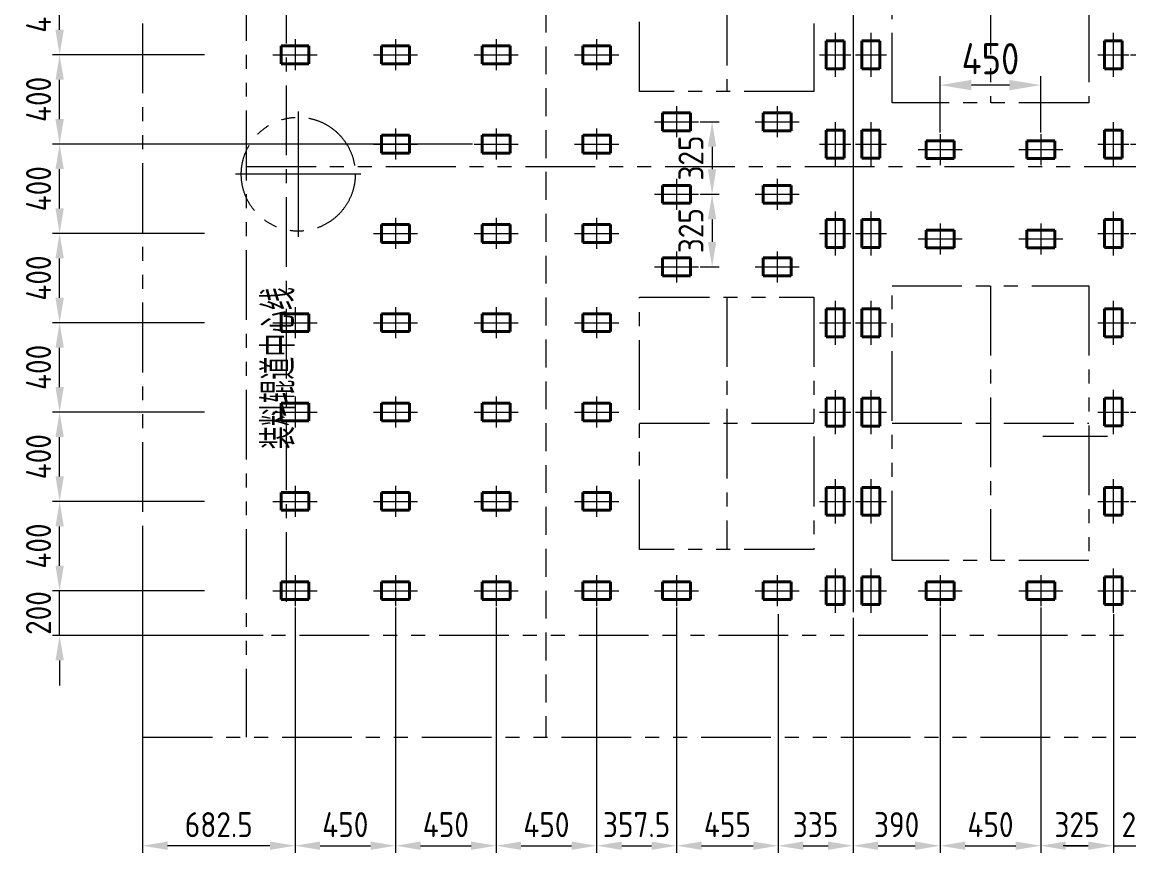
# Model space of a CAD drawing. Header units: millimetres. Extents: x 52110 to 400893, y -153728 to 31997.
# Drawn here: x 200878 to 205832, y -38608 to -34888 of the extents above; entities that cross this region are included whole.
import ezdxf
from ezdxf.enums import TextEntityAlignment as Align

# ---------------------------------------------------------------- set-up
doc = ezdxf.new("R2010")
doc.units = ezdxf.units.MM
doc.header["$LTSCALE"] = 500
for name, pattern in [('CENTER', [2, 1.25, -0.25, 0.25, -0.25]), ('DASHED2', [0.375, 0.25, -0.125]), ('PHANTOM2', [1.25, 0.625, -0.125, 0.125, -0.125, 0.125, -0.125])]:
    doc.linetypes.add(name, pattern=pattern)
for name, color, linetype, lineweight in [('2D', 4, 'PHANTOM2', 20), ('SHI', 7, 'Continuous', 40), ('WEN', 3, 'Continuous', 20), ('XU', 6, 'DASHED2', 20), ('ZHONG', 1, 'CENTER', 20)]:
    doc.layers.add(name, color=color, linetype=linetype, lineweight=lineweight)
doc.styles.add('GB', font='gbenor.shx', dxfattribs={"bigfont": 'gbcbig.shx'})
doc.dimstyles.new('ISO-25$0', dxfattribs={"dimscale": 40, "dimtxt": 3.5, "dimasz": 3.5, "dimexe": 1, "dimexo": 0.2, "dimgap": 1.2, "dimtad": 1, "dimtoh": 1, "dimdec": 1, "dimzin": 9, "dimdsep": 46, "dimtxsty": 'GB', "dimcen": 0, "dimclrd": 3, "dimclre": 3, "dimclrt": 256, "dimadec": 0, "dimazin": 2, "dimtfac": 1, "dimtdec": 1, "dimtix": 1, "dimtmove": 0, "dimatfit": 3, "dimldrblk": 'DOTSMALL', "dimfxl": 0, "dimlwd": -1, "dimlwe": 20, "dimarcsym": 0})

# ---------------------------------------------------------------- blocks, each defined once
blk = doc.blocks.new('A$C211F6658')
at = {"layer": 'SHI'}
for p, q in [((-62.5, 40), (-62.5, -40)), ((62.5, 40), (-62.5, 40)), ((62.5, -40), (62.5, 40)), ((-62.5, -40), (62.5, -40))]:
    blk.add_line(p, q, dxfattribs=at)
at = {"layer": 'ZHONG'}
for p, q in [((0, 69.5), (0, -69.5)), ((-98.7, 0), (98.7, 0))]:
    blk.add_line(p, q, dxfattribs=at)
blk = doc.blocks.new('*D1369')
at = {"layer": 'Defpoints', "color": 0}
for p in [(203906, -35334.3), (203906, -35659.3), (203966.4, -35659.3)]:
    blk.add_point(p, dxfattribs=at)
at = {"layer": 'WEN', "color": 3, "linetype": 'ByBlock', "lineweight": 20}
for p, q in [((203912.4, -35334.3), (203998.4, -35334.3)), ((203912.4, -35659.3), (203998.4, -35659.3))]:
    blk.add_line(p, q, dxfattribs=at)
at = {"layer": 'WEN', "color": 3, "linetype": 'ByBlock'}
blk.add_line((203966.4, -35446.3), (203966.4, -35547.3), dxfattribs=at)
at = {"layer": 'WEN', "color": 3}
for points in [[(203947.8, -35446.3), (203985.1, -35446.3), (203966.4, -35334.3)], [(203947.8, -35547.3), (203985.1, -35547.3), (203966.4, -35659.3)]]:
    blk.add_solid(points, dxfattribs=at)
at = {"layer": 'WEN', "insert": (203872, -35496.8), "char_height": 112, "attachment_point": 5, "rotation": 90, "style": 'GB'}
blk.add_mtext('325', dxfattribs=at)
blk = doc.blocks.new('_DotSmall')
at = {"color": 0, "linetype": 'ByBlock', "const_width": 0.5}
blk.add_lwpolyline([(-0.0625, 0, 1), (0.0625, 0, 1)], format="xyb", close=True, dxfattribs=at)
blk = doc.blocks.new('*D1370')
at = {"layer": 'Defpoints', "color": 0}
for p in [(203906, -35659.3), (203906, -35984.3), (203966.4, -35984.3)]:
    blk.add_point(p, dxfattribs=at)
at = {"layer": 'WEN', "color": 3, "linetype": 'ByBlock', "lineweight": 20}
for p, q in [((203912.4, -35659.3), (203998.4, -35659.3)), ((203912.4, -35984.3), (203998.4, -35984.3))]:
    blk.add_line(p, q, dxfattribs=at)
at = {"layer": 'WEN', "color": 3, "linetype": 'ByBlock'}
blk.add_line((203966.4, -35771.3), (203966.4, -35872.3), dxfattribs=at)
at = {"layer": 'WEN', "color": 3}
for points in [[(203947.8, -35771.3), (203985.1, -35771.3), (203966.4, -35659.3)], [(203947.8, -35872.3), (203985.1, -35872.3), (203966.4, -35984.3)]]:
    blk.add_solid(points, dxfattribs=at)
at = {"layer": 'WEN', "insert": (203872, -35821.8), "char_height": 112, "attachment_point": 5, "rotation": 90, "style": 'GB'}
blk.add_mtext('325', dxfattribs=at)
blk = doc.blocks.new('*D1371')
at = {"layer": 'Defpoints', "color": 0}
for p in [(201046.3, -37434.3), (201701.1, -37434.3), (201963.7, -37634.3)]:
    blk.add_point(p, dxfattribs=at)
at = {"layer": 'WEN', "color": 3, "linetype": 'ByBlock'}
for p, q in [((201046.3, -37322.3), (201046.3, -37210.3)), ((201046.3, -37634.3), (201046.3, -37434.3)), ((201046.3, -37746.3), (201046.3, -37858.3))]:
    blk.add_line(p, q, dxfattribs=at)
at = {"layer": 'WEN', "color": 3, "linetype": 'ByBlock', "lineweight": 20}
for p, q in [((201694.7, -37434.3), (201014.3, -37434.3)), ((201957.3, -37634.3), (201014.3, -37634.3))]:
    blk.add_line(p, q, dxfattribs=at)
at = {"layer": 'WEN', "color": 3}
for points in [[(201027.7, -37322.3), (201065, -37322.3), (201046.3, -37434.3)], [(201027.7, -37746.3), (201065, -37746.3), (201046.3, -37634.3)]]:
    blk.add_solid(points, dxfattribs=at)
at = {"layer": 'WEN', "insert": (200951.9, -37534.3), "char_height": 112, "attachment_point": 5, "rotation": 90, "style": 'GB'}
blk.add_mtext('200', dxfattribs=at)
blk = doc.blocks.new('*D1372')
at = {"layer": 'Defpoints', "color": 0}
for p in [(201046.3, -37034.3), (201701.1, -37034.3), (201701.1, -37434.3)]:
    blk.add_point(p, dxfattribs=at)
at = {"layer": 'WEN', "color": 3, "linetype": 'ByBlock', "lineweight": 20}
for p, q in [((201694.7, -37034.3), (201014.3, -37034.3)), ((201694.7, -37434.3), (201014.3, -37434.3))]:
    blk.add_line(p, q, dxfattribs=at)
at = {"layer": 'WEN', "color": 3, "linetype": 'ByBlock'}
blk.add_line((201046.3, -37322.3), (201046.3, -37146.3), dxfattribs=at)
at = {"layer": 'WEN', "color": 3}
for points in [[(201027.7, -37146.3), (201065, -37146.3), (201046.3, -37034.3)], [(201027.7, -37322.3), (201065, -37322.3), (201046.3, -37434.3)]]:
    blk.add_solid(points, dxfattribs=at)
at = {"layer": 'WEN', "insert": (200951.9, -37234.3), "char_height": 112, "attachment_point": 5, "rotation": 90, "style": 'GB'}
blk.add_mtext('400', dxfattribs=at)
blk = doc.blocks.new('*D1373')
at = {"layer": 'Defpoints', "color": 0}
for p in [(201046.3, -36634.3), (201701.1, -36634.3), (201701.1, -37034.3)]:
    blk.add_point(p, dxfattribs=at)
at = {"layer": 'WEN', "color": 3, "linetype": 'ByBlock', "lineweight": 20}
for p, q in [((201694.7, -36634.3), (201014.3, -36634.3)), ((201694.7, -37034.3), (201014.3, -37034.3))]:
    blk.add_line(p, q, dxfattribs=at)
at = {"layer": 'WEN', "color": 3, "linetype": 'ByBlock'}
blk.add_line((201046.3, -36922.3), (201046.3, -36746.3), dxfattribs=at)
at = {"layer": 'WEN', "color": 3}
for points in [[(201027.7, -36746.3), (201065, -36746.3), (201046.3, -36634.3)], [(201027.7, -36922.3), (201065, -36922.3), (201046.3, -37034.3)]]:
    blk.add_solid(points, dxfattribs=at)
at = {"layer": 'WEN', "insert": (200951.9, -36834.3), "char_height": 112, "attachment_point": 5, "rotation": 90, "style": 'GB'}
blk.add_mtext('400', dxfattribs=at)
blk = doc.blocks.new('*D1374')
at = {"layer": 'Defpoints', "color": 0}
for p in [(201046.3, -36234.3), (201701.1, -36234.3), (201701.1, -36634.3)]:
    blk.add_point(p, dxfattribs=at)
at = {"layer": 'WEN', "color": 3, "linetype": 'ByBlock', "lineweight": 20}
for p, q in [((201694.7, -36234.3), (201014.3, -36234.3)), ((201694.7, -36634.3), (201014.3, -36634.3))]:
    blk.add_line(p, q, dxfattribs=at)
at = {"layer": 'WEN', "color": 3, "linetype": 'ByBlock'}
blk.add_line((201046.3, -36522.3), (201046.3, -36346.3), dxfattribs=at)
at = {"layer": 'WEN', "color": 3}
for points in [[(201027.7, -36346.3), (201065, -36346.3), (201046.3, -36234.3)], [(201027.7, -36522.3), (201065, -36522.3), (201046.3, -36634.3)]]:
    blk.add_solid(points, dxfattribs=at)
at = {"layer": 'WEN', "insert": (200951.9, -36434.3), "char_height": 112, "attachment_point": 5, "rotation": 90, "style": 'GB'}
blk.add_mtext('400', dxfattribs=at)
blk = doc.blocks.new('*D1375')
at = {"layer": 'Defpoints', "color": 0}
for p in [(201046.3, -35834.3), (201701.1, -35834.3), (201701.1, -36234.3)]:
    blk.add_point(p, dxfattribs=at)
at = {"layer": 'WEN', "color": 3, "linetype": 'ByBlock', "lineweight": 20}
for p, q in [((201694.7, -35834.3), (201014.3, -35834.3)), ((201694.7, -36234.3), (201014.3, -36234.3))]:
    blk.add_line(p, q, dxfattribs=at)
at = {"layer": 'WEN', "color": 3, "linetype": 'ByBlock'}
blk.add_line((201046.3, -36122.3), (201046.3, -35946.3), dxfattribs=at)
at = {"layer": 'WEN', "color": 3}
for points in [[(201027.7, -35946.3), (201065, -35946.3), (201046.3, -35834.3)], [(201027.7, -36122.3), (201065, -36122.3), (201046.3, -36234.3)]]:
    blk.add_solid(points, dxfattribs=at)
at = {"layer": 'WEN', "insert": (200951.9, -36034.3), "char_height": 112, "attachment_point": 5, "rotation": 90, "style": 'GB'}
blk.add_mtext('400', dxfattribs=at)
blk = doc.blocks.new('*D1376')
at = {"layer": 'Defpoints', "color": 0}
for p in [(201046.3, -35434.3), (202901.1, -35434.3), (201701.1, -35834.3)]:
    blk.add_point(p, dxfattribs=at)
at = {"layer": 'WEN', "color": 3, "linetype": 'ByBlock', "lineweight": 20}
for p, q in [((202894.7, -35434.3), (201014.3, -35434.3)), ((201694.7, -35834.3), (201014.3, -35834.3))]:
    blk.add_line(p, q, dxfattribs=at)
at = {"layer": 'WEN', "color": 3, "linetype": 'ByBlock'}
blk.add_line((201046.3, -35722.3), (201046.3, -35546.3), dxfattribs=at)
at = {"layer": 'WEN', "color": 3}
for points in [[(201027.7, -35546.3), (201065, -35546.3), (201046.3, -35434.3)], [(201027.7, -35722.3), (201065, -35722.3), (201046.3, -35834.3)]]:
    blk.add_solid(points, dxfattribs=at)
at = {"layer": 'WEN', "insert": (200951.9, -35634.3), "char_height": 112, "attachment_point": 5, "rotation": 90, "style": 'GB'}
blk.add_mtext('400', dxfattribs=at)
blk = doc.blocks.new('*D1377')
at = {"layer": 'Defpoints', "color": 0}
for p in [(201046.3, -35034.3), (201701.1, -35034.3), (202901.1, -35434.3)]:
    blk.add_point(p, dxfattribs=at)
at = {"layer": 'WEN', "color": 3, "linetype": 'ByBlock', "lineweight": 20}
for p, q in [((201694.7, -35034.3), (201014.3, -35034.3)), ((202894.7, -35434.3), (201014.3, -35434.3))]:
    blk.add_line(p, q, dxfattribs=at)
at = {"layer": 'WEN', "color": 3, "linetype": 'ByBlock'}
blk.add_line((201046.3, -35322.3), (201046.3, -35146.3), dxfattribs=at)
at = {"layer": 'WEN', "color": 3}
for points in [[(201027.7, -35146.3), (201065, -35146.3), (201046.3, -35034.3)], [(201027.7, -35322.3), (201065, -35322.3), (201046.3, -35434.3)]]:
    blk.add_solid(points, dxfattribs=at)
at = {"layer": 'WEN', "insert": (200951.9, -35234.3), "char_height": 112, "attachment_point": 5, "rotation": 90, "style": 'GB'}
blk.add_mtext('400', dxfattribs=at)
blk = doc.blocks.new('*D1378')
at = {"layer": 'Defpoints', "color": 0}
for p in [(201046.3, -34634.3), (201701.1, -34634.3), (201701.1, -35034.3)]:
    blk.add_point(p, dxfattribs=at)
at = {"layer": 'WEN', "color": 3, "linetype": 'ByBlock', "lineweight": 20}
for p, q in [((201694.7, -34634.3), (201014.3, -34634.3)), ((201694.7, -35034.3), (201014.3, -35034.3))]:
    blk.add_line(p, q, dxfattribs=at)
at = {"layer": 'WEN', "color": 3, "linetype": 'ByBlock'}
blk.add_line((201046.3, -34922.3), (201046.3, -34746.3), dxfattribs=at)
at = {"layer": 'WEN', "color": 3}
for points in [[(201027.7, -34746.3), (201065, -34746.3), (201046.3, -34634.3)], [(201027.7, -34922.3), (201065, -34922.3), (201046.3, -35034.3)]]:
    blk.add_solid(points, dxfattribs=at)
at = {"layer": 'WEN', "insert": (200951.9, -34834.3), "char_height": 112, "attachment_point": 5, "rotation": 90, "style": 'GB'}
blk.add_mtext('400', dxfattribs=at)
blk = doc.blocks.new('*D1399')
at = {"layer": 'Defpoints', "color": 0}
for p in [(201417.3, -37503.8), (202099.8, -37510.2), (201417.3, -38576.4)]:
    blk.add_point(p, dxfattribs=at)
at = {"layer": 'WEN', "color": 3, "linetype": 'ByBlock', "lineweight": 20}
for p, q in [((201417.3, -37510.2), (201417.3, -38608.4)), ((202099.8, -37516.6), (202099.8, -38608.4))]:
    blk.add_line(p, q, dxfattribs=at)
at = {"layer": 'WEN', "color": 3, "linetype": 'ByBlock'}
blk.add_line((201987.8, -38576.4), (201529.3, -38576.4), dxfattribs=at)
at = {"layer": 'WEN', "color": 3}
for points in [[(201529.3, -38557.7), (201529.3, -38595), (201417.3, -38576.4)], [(201987.8, -38557.7), (201987.8, -38595), (202099.8, -38576.4)]]:
    blk.add_solid(points, dxfattribs=at)
at = {"layer": 'WEN', "insert": (201758.5, -38482), "char_height": 112, "attachment_point": 5, "style": 'GB'}
blk.add_mtext('682.5', dxfattribs=at)
blk = doc.blocks.new('*D1400')
at = {"layer": 'Defpoints', "color": 0}
for p in [(202099.8, -37503.8), (202549.8, -37503.8), (202549.8, -38576.4)]:
    blk.add_point(p, dxfattribs=at)
at = {"layer": 'WEN', "color": 3, "linetype": 'ByBlock', "lineweight": 20}
for p, q in [((202099.8, -37510.2), (202099.8, -38608.4)), ((202549.8, -37510.2), (202549.8, -38608.4))]:
    blk.add_line(p, q, dxfattribs=at)
at = {"layer": 'WEN', "color": 3, "linetype": 'ByBlock'}
blk.add_line((202211.8, -38576.4), (202437.8, -38576.4), dxfattribs=at)
at = {"layer": 'WEN', "color": 3}
for points in [[(202211.8, -38557.7), (202211.8, -38595), (202099.8, -38576.4)], [(202437.8, -38557.7), (202437.8, -38595), (202549.8, -38576.4)]]:
    blk.add_solid(points, dxfattribs=at)
at = {"layer": 'WEN', "insert": (202324.8, -38482), "char_height": 112, "attachment_point": 5, "style": 'GB'}
blk.add_mtext('450', dxfattribs=at)
blk = doc.blocks.new('*D1401')
at = {"layer": 'Defpoints', "color": 0}
for p in [(202549.8, -37503.8), (202999.8, -37503.8), (202999.8, -38576.4)]:
    blk.add_point(p, dxfattribs=at)
at = {"layer": 'WEN', "color": 3, "linetype": 'ByBlock', "lineweight": 20}
for p, q in [((202549.8, -37510.2), (202549.8, -38608.4)), ((202999.8, -37510.2), (202999.8, -38608.4))]:
    blk.add_line(p, q, dxfattribs=at)
at = {"layer": 'WEN', "color": 3, "linetype": 'ByBlock'}
blk.add_line((202661.8, -38576.4), (202887.8, -38576.4), dxfattribs=at)
at = {"layer": 'WEN', "color": 3}
for points in [[(202661.8, -38557.7), (202661.8, -38595), (202549.8, -38576.4)], [(202887.8, -38557.7), (202887.8, -38595), (202999.8, -38576.4)]]:
    blk.add_solid(points, dxfattribs=at)
at = {"layer": 'WEN', "insert": (202774.8, -38482), "char_height": 112, "attachment_point": 5, "style": 'GB'}
blk.add_mtext('450', dxfattribs=at)
blk = doc.blocks.new('*D1402')
at = {"layer": 'Defpoints', "color": 0}
for p in [(202999.8, -37503.8), (203449.8, -37503.8), (203449.8, -38576.4)]:
    blk.add_point(p, dxfattribs=at)
at = {"layer": 'WEN', "color": 3, "linetype": 'ByBlock', "lineweight": 20}
for p, q in [((202999.8, -37510.2), (202999.8, -38608.4)), ((203449.8, -37510.2), (203449.8, -38608.4))]:
    blk.add_line(p, q, dxfattribs=at)
at = {"layer": 'WEN', "color": 3, "linetype": 'ByBlock'}
blk.add_line((203111.8, -38576.4), (203337.8, -38576.4), dxfattribs=at)
at = {"layer": 'WEN', "color": 3}
for points in [[(203111.8, -38557.7), (203111.8, -38595), (202999.8, -38576.4)], [(203337.8, -38557.7), (203337.8, -38595), (203449.8, -38576.4)]]:
    blk.add_solid(points, dxfattribs=at)
at = {"layer": 'WEN', "insert": (203224.8, -38482), "char_height": 112, "attachment_point": 5, "style": 'GB'}
blk.add_mtext('450', dxfattribs=at)
blk = doc.blocks.new('*D1403')
at = {"layer": 'Defpoints', "color": 0}
for p in [(203449.8, -37503.8), (203807.3, -37503.8), (203807.3, -38576.4)]:
    blk.add_point(p, dxfattribs=at)
at = {"layer": 'WEN', "color": 3, "linetype": 'ByBlock', "lineweight": 20}
for p, q in [((203449.8, -37510.2), (203449.8, -38608.4)), ((203807.3, -37510.2), (203807.3, -38608.4))]:
    blk.add_line(p, q, dxfattribs=at)
at = {"layer": 'WEN', "color": 3, "linetype": 'ByBlock'}
blk.add_line((203561.8, -38576.4), (203695.3, -38576.4), dxfattribs=at)
at = {"layer": 'WEN', "color": 3}
for points in [[(203561.8, -38557.7), (203561.8, -38595), (203449.8, -38576.4)], [(203695.3, -38557.7), (203695.3, -38595), (203807.3, -38576.4)]]:
    blk.add_solid(points, dxfattribs=at)
at = {"layer": 'WEN', "insert": (203628.5, -38482), "char_height": 112, "attachment_point": 5, "style": 'GB'}
blk.add_mtext('357.5', dxfattribs=at)
blk = doc.blocks.new('*D1404')
at = {"layer": 'Defpoints', "color": 0}
for p in [(203807.3, -37503.8), (204262.3, -37533), (204262.3, -38576.4)]:
    blk.add_point(p, dxfattribs=at)
at = {"layer": 'WEN', "color": 3, "linetype": 'ByBlock', "lineweight": 20}
for p, q in [((203807.3, -37510.2), (203807.3, -38608.4)), ((204262.3, -37539.4), (204262.3, -38608.4))]:
    blk.add_line(p, q, dxfattribs=at)
at = {"layer": 'WEN', "color": 3, "linetype": 'ByBlock'}
blk.add_line((203919.3, -38576.4), (204150.3, -38576.4), dxfattribs=at)
at = {"layer": 'WEN', "color": 3}
for points in [[(203919.3, -38557.7), (203919.3, -38595), (203807.3, -38576.4)], [(204150.3, -38557.7), (204150.3, -38595), (204262.3, -38576.4)]]:
    blk.add_solid(points, dxfattribs=at)
at = {"layer": 'WEN', "insert": (204034.8, -38482), "char_height": 112, "attachment_point": 5, "style": 'GB'}
blk.add_mtext('455', dxfattribs=at)
blk = doc.blocks.new('*D1405')
at = {"layer": 'Defpoints', "color": 0}
for p in [(204262.3, -37533), (204597.3, -37618.8), (204597.3, -38576.4)]:
    blk.add_point(p, dxfattribs=at)
at = {"layer": 'WEN', "color": 3, "linetype": 'ByBlock', "lineweight": 20}
for p, q in [((204262.3, -37539.4), (204262.3, -38608.4)), ((204597.3, -37625.2), (204597.3, -38608.4))]:
    blk.add_line(p, q, dxfattribs=at)
at = {"layer": 'WEN', "color": 3, "linetype": 'ByBlock'}
blk.add_line((204374.3, -38576.4), (204485.3, -38576.4), dxfattribs=at)
at = {"layer": 'WEN', "color": 3}
for points in [[(204374.3, -38557.7), (204374.3, -38595), (204262.3, -38576.4)], [(204485.3, -38557.7), (204485.3, -38595), (204597.3, -38576.4)]]:
    blk.add_solid(points, dxfattribs=at)
at = {"layer": 'WEN', "insert": (204429.8, -38482), "char_height": 112, "attachment_point": 5, "style": 'GB'}
blk.add_mtext('335', dxfattribs=at)
blk = doc.blocks.new('*D1406')
at = {"layer": 'Defpoints', "color": 0}
for p in [(204597.3, -37618.8), (204987.3, -37618.8), (204987.3, -38576.4)]:
    blk.add_point(p, dxfattribs=at)
at = {"layer": 'WEN', "color": 3, "linetype": 'ByBlock', "lineweight": 20}
for p, q in [((204597.3, -37625.2), (204597.3, -38608.4)), ((204987.3, -37625.2), (204987.3, -38608.4))]:
    blk.add_line(p, q, dxfattribs=at)
at = {"layer": 'WEN', "color": 3, "linetype": 'ByBlock'}
blk.add_line((204709.3, -38576.4), (204875.3, -38576.4), dxfattribs=at)
at = {"layer": 'WEN', "color": 3}
for points in [[(204709.3, -38557.7), (204709.3, -38595), (204597.3, -38576.4)], [(204875.3, -38557.7), (204875.3, -38595), (204987.3, -38576.4)]]:
    blk.add_solid(points, dxfattribs=at)
at = {"layer": 'WEN', "insert": (204792.3, -38482), "char_height": 112, "attachment_point": 5, "style": 'GB'}
blk.add_mtext('390', dxfattribs=at)
blk = doc.blocks.new('*D1407')
at = {"layer": 'Defpoints', "color": 0}
for p in [(204987.3, -37503.8), (205437.3, -37503.8), (205437.3, -38576.4)]:
    blk.add_point(p, dxfattribs=at)
at = {"layer": 'WEN', "color": 3, "linetype": 'ByBlock', "lineweight": 20}
for p, q in [((204987.3, -37510.2), (204987.3, -38608.4)), ((205437.3, -37510.2), (205437.3, -38608.4))]:
    blk.add_line(p, q, dxfattribs=at)
at = {"layer": 'WEN', "color": 3, "linetype": 'ByBlock'}
blk.add_line((205099.3, -38576.4), (205325.3, -38576.4), dxfattribs=at)
at = {"layer": 'WEN', "color": 3}
for points in [[(205099.3, -38557.7), (205099.3, -38595), (204987.3, -38576.4)], [(205325.3, -38557.7), (205325.3, -38595), (205437.3, -38576.4)]]:
    blk.add_solid(points, dxfattribs=at)
at = {"layer": 'WEN', "insert": (205212.3, -38482), "char_height": 112, "attachment_point": 5, "style": 'GB'}
blk.add_mtext('450', dxfattribs=at)
blk = doc.blocks.new('*D1408')
at = {"layer": 'Defpoints', "color": 0}
for p in [(205437.3, -37503.8), (205762.3, -37533), (205762.3, -38576.4)]:
    blk.add_point(p, dxfattribs=at)
at = {"layer": 'WEN', "color": 3, "linetype": 'ByBlock', "lineweight": 20}
for p, q in [((205437.3, -37510.2), (205437.3, -38608.4)), ((205762.3, -37539.4), (205762.3, -38608.4))]:
    blk.add_line(p, q, dxfattribs=at)
at = {"layer": 'WEN', "color": 3, "linetype": 'ByBlock'}
blk.add_line((205549.3, -38576.4), (205650.3, -38576.4), dxfattribs=at)
at = {"layer": 'WEN', "color": 3}
for points in [[(205549.3, -38557.7), (205549.3, -38595), (205437.3, -38576.4)], [(205650.3, -38557.7), (205650.3, -38595), (205762.3, -38576.4)]]:
    blk.add_solid(points, dxfattribs=at)
at = {"layer": 'WEN', "insert": (205599.8, -38482), "char_height": 112, "attachment_point": 5, "style": 'GB'}
blk.add_mtext('325', dxfattribs=at)
blk = doc.blocks.new('A$C5B802F15')
at = {"layer": 'SHI', "color": 3}
for p, q in [((3680.1, 2810.6), (3760.1, 2810.6)), ((3680.1, 2685.6), (3680.1, 2810.6)), ((3760.1, 2810.6), (3760.1, 2685.6)), ((3760.1, 2685.6), (3680.1, 2685.6))]:
    blk.add_line(p, q, dxfattribs=at)
at = {"layer": 'ZHONG'}
for p, q in [((3720.1, 2846.8), (3720.1, 2649.3)), ((3650.7, 2748.1), (3789.6, 2748.1))]:
    blk.add_line(p, q, dxfattribs=at)
blk = doc.blocks.new('A$C437F63FB')
at = {"layer": 'XU'}
blk.add_line((149.5, 2283.5), (149.5, -2322.7), dxfattribs=at)
at = {"layer": 'WEN'}
for p in [(-3650.7, -893), (-3490.7, -893), (-3650.7, -1293), (-3490.7, -1293), (-3650.7, -1693), (-3490.7, -1693), (-3650.7, -2093), (-3650.7, -2093), (-3490.7, -2093), (-3490.7, -2093), (-3650.7, -2493), (-3490.7, -2493), (-3650.7, -2893), (-3490.7, -2893), (-3650.7, -3293), (-3490.7, -3293), (-3650.7, -3693), (-3490.7, -3693), (-3650.7, -4093), (-3490.7, -4093)]:
    blk.add_blockref('A$C5B802F15', p, dxfattribs=at)
blk = doc.blocks.new('*D1455')
at = {"layer": 'Defpoints', "color": 0}
for p in [(204987.3, -35170.1), (204987.3, -35389.8), (205437.3, -35389.8)]:
    blk.add_point(p, dxfattribs=at)
at = {"layer": 'WEN', "color": 3, "linetype": 'ByBlock', "lineweight": 20}
for p, q in [((204987.3, -35381.8), (204987.3, -35130.1)), ((205437.3, -35381.8), (205437.3, -35130.1))]:
    blk.add_line(p, q, dxfattribs=at)
at = {"layer": 'WEN', "color": 3}
blk.add_line((205297.3, -35170.1), (205127.3, -35170.1), dxfattribs=at)
for points in [[(205127.3, -35146.8), (205127.3, -35193.4), (204987.3, -35170.1)], [(205297.3, -35146.8), (205297.3, -35193.4), (205437.3, -35170.1)]]:
    blk.add_solid(points, dxfattribs=at)
at = {"layer": 'WEN', "insert": (205212.3, -35052.1), "char_height": 140, "attachment_point": 5, "style": 'GB'}
blk.add_mtext('450', dxfattribs=at)
blk = doc.blocks.new('A$C28FB080F')
at = {"layer": 'WEN'}
for p in [(-3650.7, 745.4), (-3650.7, 345.4), (-3650.7, -54.6), (-3650.7, -454.6), (-3650.7, -454.6), (-3650.7, -854.6), (-3650.7, -1254.6), (-3650.7, -1654.6), (-3650.7, -2054.6), (-3650.7, -2454.6)]:
    blk.add_blockref('A$C5B802F15', p, dxfattribs=at)
blk = doc.blocks.new('*D1471')
at = {"layer": 'Defpoints', "color": 0}
for p in [(205762.3, -37533), (206037.3, -37533), (206037.3, -38576.4)]:
    blk.add_point(p, dxfattribs=at)
at = {"layer": 'WEN', "color": 3, "linetype": 'ByBlock', "lineweight": 20}
for p, q in [((205762.3, -37539.4), (205762.3, -38608.4)), ((206037.3, -37539.4), (206037.3, -38608.4))]:
    blk.add_line(p, q, dxfattribs=at)
at = {"layer": 'WEN', "color": 3, "linetype": 'ByBlock'}
for p, q in [((205650.3, -38576.4), (205538.3, -38576.4)), ((205762.3, -38576.4), (206037.3, -38576.4)), ((206149.3, -38576.4), (206261.3, -38576.4))]:
    blk.add_line(p, q, dxfattribs=at)
at = {"layer": 'WEN', "color": 3}
for points in [[(205650.3, -38557.7), (205650.3, -38595), (205762.3, -38576.4)], [(206149.3, -38557.7), (206149.3, -38595), (206037.3, -38576.4)]]:
    blk.add_solid(points, dxfattribs=at)
at = {"layer": 'WEN', "insert": (205899.8, -38482), "char_height": 112, "attachment_point": 5, "style": 'GB'}
blk.add_mtext('275', dxfattribs=at)
blk = doc.blocks.new('A$C757A3AD5')
at = {"layer": '2D'}
for points in [[(1020, 3140), (1900, 3140), (1900, 2110), (1020, 2110)], [(-110, 3090), (670, 3090), (670, 2160), (-110, 2160)], [(1020, 1290), (1900, 1290), (1900, 60), (1020, 60)], [(-110, 1240), (670, 1240), (670, 110), (-110, 110)]]:
    blk.add_lwpolyline(points, close=True, dxfattribs=at)
at = {"layer": 'ZHONG', "color": 1, "ltscale": 0.5}
for p, q in [((1460, 3140), (1460, 2110)), ((280, 3090), (280, 2160)), ((-110, 2625), (670, 2625)), ((1020, 2625), (1900, 2625)), ((1460, 1290), (1460, 60)), ((280, 1240), (280, 110)), ((-110, 675), (670, 675)), ((1020, 675), (1900, 675))]:
    blk.add_line(p, q, dxfattribs=at)
blk = doc.blocks.new('*D1488')
at = {"layer": 'Defpoints', "color": 0}
for p in [(205831.8, -34634.3), (205831.8, -35034.3), (206137.1, -35034.3)]:
    blk.add_point(p, dxfattribs=at)
at = {"layer": 'WEN', "color": 3, "linetype": 'ByBlock', "lineweight": 20}
for p, q in [((205839.8, -34634.3), (206177.1, -34634.3)), ((205839.8, -35034.3), (206177.1, -35034.3))]:
    blk.add_line(p, q, dxfattribs=at)
at = {"layer": 'WEN', "color": 3}
blk.add_line((206137.1, -34774.3), (206137.1, -34894.3), dxfattribs=at)
for points in [[(206113.8, -34774.3), (206160.5, -34774.3), (206137.1, -34634.3)], [(206113.8, -34894.3), (206160.5, -34894.3), (206137.1, -35034.3)]]:
    blk.add_solid(points, dxfattribs=at)
at = {"layer": 'WEN', "insert": (206019.1, -34834.3), "char_height": 140, "attachment_point": 5, "rotation": 90, "style": 'GB'}
blk.add_mtext('400', dxfattribs=at)
blk = doc.blocks.new('*D1489')
at = {"layer": 'Defpoints', "color": 0}
for p in [(205831.8, -35034.3), (205831.8, -35434.3), (206137.1, -35434.3)]:
    blk.add_point(p, dxfattribs=at)
at = {"layer": 'WEN', "color": 3, "linetype": 'ByBlock', "lineweight": 20}
for p, q in [((205839.8, -35034.3), (206177.1, -35034.3)), ((205839.8, -35434.3), (206177.1, -35434.3))]:
    blk.add_line(p, q, dxfattribs=at)
at = {"layer": 'WEN', "color": 3}
blk.add_line((206137.1, -35174.3), (206137.1, -35294.3), dxfattribs=at)
for points in [[(206113.8, -35174.3), (206160.5, -35174.3), (206137.1, -35034.3)], [(206113.8, -35294.3), (206160.5, -35294.3), (206137.1, -35434.3)]]:
    blk.add_solid(points, dxfattribs=at)
at = {"layer": 'WEN', "insert": (206019.1, -35234.3), "char_height": 140, "attachment_point": 5, "rotation": 90, "style": 'GB'}
blk.add_mtext('400', dxfattribs=at)
blk = doc.blocks.new('*D1490')
at = {"layer": 'Defpoints', "color": 0}
for p in [(205831.8, -35434.3), (205831.8, -35834.3), (206137.1, -35834.3)]:
    blk.add_point(p, dxfattribs=at)
at = {"layer": 'WEN', "color": 3, "linetype": 'ByBlock', "lineweight": 20}
for p, q in [((205839.8, -35434.3), (206177.1, -35434.3)), ((205839.8, -35834.3), (206177.1, -35834.3))]:
    blk.add_line(p, q, dxfattribs=at)
at = {"layer": 'WEN', "color": 3}
blk.add_line((206137.1, -35574.3), (206137.1, -35694.3), dxfattribs=at)
for points in [[(206113.8, -35574.3), (206160.5, -35574.3), (206137.1, -35434.3)], [(206113.8, -35694.3), (206160.5, -35694.3), (206137.1, -35834.3)]]:
    blk.add_solid(points, dxfattribs=at)
at = {"layer": 'WEN', "insert": (206019.1, -35634.3), "char_height": 140, "attachment_point": 5, "rotation": 90, "style": 'GB'}
blk.add_mtext('400', dxfattribs=at)
blk = doc.blocks.new('*D1491')
at = {"layer": 'Defpoints', "color": 0}
for p in [(205831.8, -35834.3), (205831.8, -36234.3), (206137.1, -36234.3)]:
    blk.add_point(p, dxfattribs=at)
at = {"layer": 'WEN', "color": 3, "linetype": 'ByBlock', "lineweight": 20}
for p, q in [((205839.8, -35834.3), (206177.1, -35834.3)), ((205839.8, -36234.3), (206177.1, -36234.3))]:
    blk.add_line(p, q, dxfattribs=at)
at = {"layer": 'WEN', "color": 3}
blk.add_line((206137.1, -35974.3), (206137.1, -36094.3), dxfattribs=at)
for points in [[(206113.8, -35974.3), (206160.5, -35974.3), (206137.1, -35834.3)], [(206113.8, -36094.3), (206160.5, -36094.3), (206137.1, -36234.3)]]:
    blk.add_solid(points, dxfattribs=at)
at = {"layer": 'WEN', "insert": (206019.1, -36034.3), "char_height": 140, "attachment_point": 5, "rotation": 90, "style": 'GB'}
blk.add_mtext('400', dxfattribs=at)
blk = doc.blocks.new('*D1492')
at = {"layer": 'Defpoints', "color": 0}
for p in [(205831.8, -36234.3), (205831.8, -36634.3), (206137.1, -36634.3)]:
    blk.add_point(p, dxfattribs=at)
at = {"layer": 'WEN', "color": 3, "linetype": 'ByBlock', "lineweight": 20}
for p, q in [((205839.8, -36234.3), (206177.1, -36234.3)), ((205839.8, -36634.3), (206177.1, -36634.3))]:
    blk.add_line(p, q, dxfattribs=at)
at = {"layer": 'WEN', "color": 3}
blk.add_line((206137.1, -36374.3), (206137.1, -36494.3), dxfattribs=at)
for points in [[(206113.8, -36374.3), (206160.5, -36374.3), (206137.1, -36234.3)], [(206113.8, -36494.3), (206160.5, -36494.3), (206137.1, -36634.3)]]:
    blk.add_solid(points, dxfattribs=at)
at = {"layer": 'WEN', "insert": (206019.1, -36434.3), "char_height": 140, "attachment_point": 5, "rotation": 90, "style": 'GB'}
blk.add_mtext('400', dxfattribs=at)
blk = doc.blocks.new('*D1493')
at = {"layer": 'Defpoints', "color": 0}
for p in [(205831.8, -36634.3), (205831.8, -37034.3), (206137.1, -37034.3)]:
    blk.add_point(p, dxfattribs=at)
at = {"layer": 'WEN', "color": 3, "linetype": 'ByBlock', "lineweight": 20}
for p, q in [((205839.8, -36634.3), (206177.1, -36634.3)), ((205839.8, -37034.3), (206177.1, -37034.3))]:
    blk.add_line(p, q, dxfattribs=at)
at = {"layer": 'WEN', "color": 3}
blk.add_line((206137.1, -36774.3), (206137.1, -36894.3), dxfattribs=at)
for points in [[(206113.8, -36774.3), (206160.5, -36774.3), (206137.1, -36634.3)], [(206113.8, -36894.3), (206160.5, -36894.3), (206137.1, -37034.3)]]:
    blk.add_solid(points, dxfattribs=at)
at = {"layer": 'WEN', "insert": (206019.1, -36834.3), "char_height": 140, "attachment_point": 5, "rotation": 90, "style": 'GB'}
blk.add_mtext('400', dxfattribs=at)
blk = doc.blocks.new('*D1494')
at = {"layer": 'Defpoints', "color": 0}
for p in [(205831.8, -37034.3), (205831.8, -37434.3), (206137.1, -37434.3)]:
    blk.add_point(p, dxfattribs=at)
at = {"layer": 'WEN', "color": 3, "linetype": 'ByBlock', "lineweight": 20}
for p, q in [((205839.8, -37034.3), (206177.1, -37034.3)), ((205839.8, -37434.3), (206177.1, -37434.3))]:
    blk.add_line(p, q, dxfattribs=at)
at = {"layer": 'WEN', "color": 3}
blk.add_line((206137.1, -37174.3), (206137.1, -37294.3), dxfattribs=at)
for points in [[(206113.8, -37174.3), (206160.5, -37174.3), (206137.1, -37034.3)], [(206113.8, -37294.3), (206160.5, -37294.3), (206137.1, -37434.3)]]:
    blk.add_solid(points, dxfattribs=at)
at = {"layer": 'WEN', "insert": (206019.1, -37234.3), "char_height": 140, "attachment_point": 5, "rotation": 90, "style": 'GB'}
blk.add_mtext('400', dxfattribs=at)

msp = doc.modelspace()

# ---------------------------------------------------------------- linework, layer by layer
at = {"layer": '2D'}
for p, q in [((201417.29374, -33644.27641), (201417.29374, -38100.29391)), ((201417.29374, -33644.27641), (201417.29374, -38100.29391)), ((201881.29374, -34034.28693), (201881.29374, -38090.28693)), ((201881.29374, -34034.28693), (201881.29374, -38090.28693)), ((201881.29374, -35534.28028), (222432.29374, -35534.28028)), ((201881.29374, -35534.28028), (222432.29374, -35534.28028)), ((201417.29374, -37170.28693), (201417.29374, -37682.28693)), ((201417.29374, -37170.28693), (201417.29374, -37682.28693)), ((222432.29374, -37634.28693), (201881.29374, -37634.28693)), ((222432.29374, -37634.28693), (201881.29374, -37634.28693)), ((201417.29393, -38090.28693), (222902.29374, -38090.28693)), ((201417.29393, -38090.28693), (222902.29374, -38090.28693))]:
    msp.add_line(p, q, dxfattribs=at)
msp.add_circle((202114.29374, -35569.28028), 255, dxfattribs=at)
at = {"layer": 'WEN'}
msp.add_line((204597.29714, -34427.36764), (204597.29714, -37531.07271), dxfattribs=at)
at = {"layer": 'XU'}
msp.add_line((203222.29714, -33684.28693), (203222.29714, -38090.28693), dxfattribs=at)
at = {"layer": 'ZHONG', "color": 1, "ltscale": 0.5}
for p, q in [((202062.29374, -37484.28693), (202062.29374, -32688.85843)), ((202062.29374, -37484.28693), (202062.29374, -32688.85843)), ((205735.64533, -36744.28028), (205447.22239, -36744.28028))]:
    msp.add_line(p, q, dxfattribs=at)
at = {"layer": 'ZHONG', "linetype": 'CENTER'}
for p, q in [((202114.29374, -35288.78028), (202114.29374, -35849.78028)), ((202394.79374, -35569.28028), (201833.79374, -35569.28028))]:
    msp.add_line(p, q, dxfattribs=at)

# ---------------------------------------------------------------- block references
at = {"layer": 'SHI'}
for p in [(202099.79714, -35034.28693), (202549.79714, -35034.28693), (202999.79714, -35034.28693), (203449.79714, -35034.28693), (203807.29714, -35334.28028), (204257.29714, -35334.28028), (202549.79714, -35434.28693), (202999.79714, -35434.28693), (203449.79714, -35434.28693), (204987.29714, -35459.28028), (205437.29714, -35459.28028), (203807.29714, -35659.28028), (204257.29714, -35659.28028), (202549.79714, -35834.28693), (202999.79714, -35834.28693), (203449.79714, -35834.28693), (204987.29714, -35859.28028), (205437.29714, -35859.28028), (203807.29714, -35984.28028), (204257.29714, -35984.28028), (202099.79714, -36234.28693), (202549.79714, -36234.28693), (202999.79714, -36234.28693), (203449.79714, -36234.28693), (202099.79714, -36634.28693), (202549.79714, -36634.28693), (202999.79714, -36634.28693), (203449.79714, -36634.28693), (202099.79714, -37034.28693), (202549.79714, -37034.28693), (202999.79714, -37034.28693), (203449.79714, -37034.28693), (202099.79714, -37434.28693), (202549.79714, -37434.28693), (202999.79714, -37434.28693), (203449.79714, -37434.28693), (203807.29714, -37434.28693), (204257.29714, -37434.28693), (204987.29714, -37434.28693), (205437.29714, -37434.28693)]:
    msp.add_blockref('A$C211F6658', p, dxfattribs=at)
at = {"layer": 'WEN'}
for name, p in [('A$C437F63FB', (204447.80713, -36089.36132)), ('A$C28FB080F', (205692.80721, -37727.72651)), ('A$C757A3AD5', (203752.29689, -37359.28029))]:
    msp.add_blockref(name, p, dxfattribs=at)

# ---------------------------------------------------------------- texts
at = {"layer": 'WEN', "style": 'GB'}
msp.add_text('装料辊道中心线', height=144, rotation=90, dxfattribs=at).set_placement((202018.28947, -36437.9003), align=Align.MIDDLE)

# ---------------------------------------------------------------- dimensions: what is measured, and where the dimension line sits
at = {"layer": 'WEN'}
for base, p1, p2, override, picture, middle in [((201046.34971, -34634.28693), (201701.06092, -35034.28693), (201701.06092, -34634.28693), {"dimscale": 32, "dimtmove": 1, "dimatfit": 0, "dimfxl": 1.25}, '*D1378', (200951.94971, -34834.28693)), ((206137.12539, -35034.28693), (205831.7872, -34634.28693), (205831.7872, -35034.28693), {"dimtmove": 1, "dimatfit": 0, "dimfxl": 1.25}, '*D1488', (206019.12539, -34834.28693)), ((201046.34971, -35034.28693), (202901.06092, -35434.28693), (201701.06092, -35034.28693), {"dimscale": 32, "dimtmove": 1, "dimatfit": 0, "dimfxl": 1.25}, '*D1377', (200951.94971, -35234.28693)), ((206137.12539, -35434.28693), (205831.7872, -35034.28693), (205831.7872, -35434.28693), {"dimtmove": 1, "dimatfit": 0, "dimfxl": 1.25}, '*D1489', (206019.12539, -35234.28693)), ((203966.4217, -35659.28028), (203906.03336, -35334.28028), (203906.03336, -35659.28028), {"dimscale": 32, "dimtmove": 1, "dimatfit": 0, "dimfxl": 1.25}, '*D1369', (203872.0217, -35496.78028)), ((201046.34971, -35434.28693), (201701.06092, -35834.28693), (202901.06092, -35434.28693), {"dimscale": 32, "dimtmove": 1, "dimatfit": 0, "dimfxl": 1.25}, '*D1376', (200951.94971, -35634.28693)), ((206137.12539, -35834.28693), (205831.7872, -35434.28693), (205831.7872, -35834.28693), {"dimtmove": 1, "dimatfit": 0, "dimfxl": 1.25}, '*D1490', (206019.12539, -35634.28693)), ((203966.4217, -35984.28028), (203906.03336, -35659.28028), (203906.03336, -35984.28028), {"dimscale": 32, "dimtmove": 1, "dimatfit": 0, "dimfxl": 1.25}, '*D1370', (203872.0217, -35821.78028)), ((201046.34971, -35834.28693), (201701.06092, -36234.28693), (201701.06092, -35834.28693), {"dimscale": 32, "dimtmove": 1, "dimatfit": 0, "dimfxl": 1.25}, '*D1375', (200951.94971, -36034.28693)), ((206137.12539, -36234.28693), (205831.7872, -35834.28693), (205831.7872, -36234.28693), {"dimtmove": 1, "dimatfit": 0, "dimfxl": 1.25}, '*D1491', (206019.12539, -36034.28693)), ((201046.34971, -36234.28693), (201701.06092, -36634.28693), (201701.06092, -36234.28693), {"dimscale": 32, "dimtmove": 1, "dimatfit": 0, "dimfxl": 1.25}, '*D1374', (200951.94971, -36434.28693)), ((206137.12539, -36634.28693), (205831.7872, -36234.28693), (205831.7872, -36634.28693), {"dimtmove": 1, "dimatfit": 0, "dimfxl": 1.25}, '*D1492', (206019.12539, -36434.28693)), ((201046.34971, -36634.28693), (201701.06092, -37034.28693), (201701.06092, -36634.28693), {"dimscale": 32, "dimtmove": 1, "dimatfit": 0, "dimfxl": 1.25}, '*D1373', (200951.94971, -36834.28693)), ((206137.12539, -37034.28693), (205831.7872, -36634.28693), (205831.7872, -37034.28693), {"dimtmove": 1, "dimatfit": 0, "dimfxl": 1.25}, '*D1493', (206019.12539, -36834.28693)), ((201046.34971, -37034.28693), (201701.06092, -37434.28693), (201701.06092, -37034.28693), {"dimscale": 32, "dimtmove": 1, "dimatfit": 0, "dimfxl": 1.25}, '*D1372', (200951.94971, -37234.28693)), ((206137.12539, -37434.28693), (205831.7872, -37034.28693), (205831.7872, -37434.28693), {"dimtmove": 1, "dimatfit": 0, "dimfxl": 1.25}, '*D1494', (206019.12539, -37234.28693)), ((201046.34971, -37434.28693), (201963.73222, -37634.28693), (201701.06092, -37434.28693), {"dimscale": 32, "dimtmove": 1, "dimatfit": 0, "dimfxl": 1.25}, '*D1371', (200951.94971, -37534.28693))]:
    dim = msp.add_linear_dim(base=base, p1=p1, p2=p2, angle=90, dimstyle='ISO-25$0', override=override, dxfattribs=at)
    dim.commit()
    dim.dimension.update_dxf_attribs({"geometry": picture, "text_midpoint": middle})
for base, p1, p2, override, picture, middle in [((204987.29714, -35170.10964), (205437.29714, -35389.79021), (204987.29714, -35389.79021), {"dimatfit": 0, "dimfxl": 1.25}, '*D1455', (205212.29714, -35052.10964)), ((201417.29374, -38576.38309), (202099.79714, -37510.17699), (201417.29374, -37503.77699), {"dimscale": 32, "dimtmove": 1, "dimatfit": 0, "dimfxl": 1.25}, '*D1399', (201758.54544, -38481.98309)), ((202549.79714, -38576.38309), (202099.79714, -37503.77699), (202549.79714, -37503.77699), {"dimscale": 32, "dimtmove": 1, "dimatfit": 0, "dimfxl": 1.25}, '*D1400', (202324.79714, -38481.98309)), ((202999.79714, -38576.38309), (202549.79714, -37503.77699), (202999.79714, -37503.77699), {"dimscale": 32, "dimtmove": 1, "dimatfit": 0, "dimfxl": 1.25}, '*D1401', (202774.79714, -38481.98309)), ((203449.79714, -38576.38309), (202999.79714, -37503.77699), (203449.79714, -37503.77699), {"dimscale": 32, "dimtmove": 1, "dimatfit": 0, "dimfxl": 1.25}, '*D1402', (203224.79714, -38481.98309)), ((203807.29714, -38576.38309), (203449.79714, -37503.77699), (203807.29714, -37503.77699), {"dimscale": 32, "dimtmove": 1, "dimatfit": 0, "dimfxl": 1.25}, '*D1403', (203628.54714, -38481.98309)), ((204262.29714, -38576.38309), (203807.29714, -37503.77699), (204262.29714, -37533.02315), {"dimscale": 32, "dimtmove": 1, "dimatfit": 0, "dimfxl": 1.25}, '*D1404', (204034.79714, -38481.98309)), ((204597.29714, -38576.38309), (204262.29714, -37533.02315), (204597.29714, -37618.77034), {"dimscale": 32, "dimtmove": 1, "dimatfit": 0, "dimfxl": 1.25}, '*D1405', (204429.79714, -38481.98309)), ((205437.29714, -38576.38309), (204987.29714, -37503.77699), (205437.29714, -37503.77699), {"dimscale": 32, "dimtmove": 1, "dimatfit": 0, "dimfxl": 1.25}, '*D1407', (205212.29714, -38481.98309)), ((205762.29714, -38576.38309), (205437.29714, -37503.77699), (205762.29714, -37533.02315), {"dimscale": 32, "dimtmove": 1, "dimatfit": 0, "dimfxl": 1.25}, '*D1408', (205599.79714, -38481.98309)), ((206037.29714, -38576.38309), (205762.29714, -37533.02315), (206037.29714, -37533.02315), {"dimscale": 32, "dimtmove": 1, "dimatfit": 0, "dimfxl": 1.25}, '*D1471', (205899.79714, -38481.98309)), ((204987.29714, -38576.38309), (204597.29714, -37618.77034), (204987.29714, -37618.77034), {"dimscale": 32, "dimtmove": 1, "dimatfit": 0, "dimfxl": 1.25}, '*D1406', (204792.29714, -38481.98309))]:
    dim = msp.add_linear_dim(base=base, p1=p1, p2=p2, dimstyle='ISO-25$0', override=override, dxfattribs=at)
    dim.commit()
    dim.dimension.update_dxf_attribs({"geometry": picture, "text_midpoint": middle})

doc.saveas('drawing.dxf')
